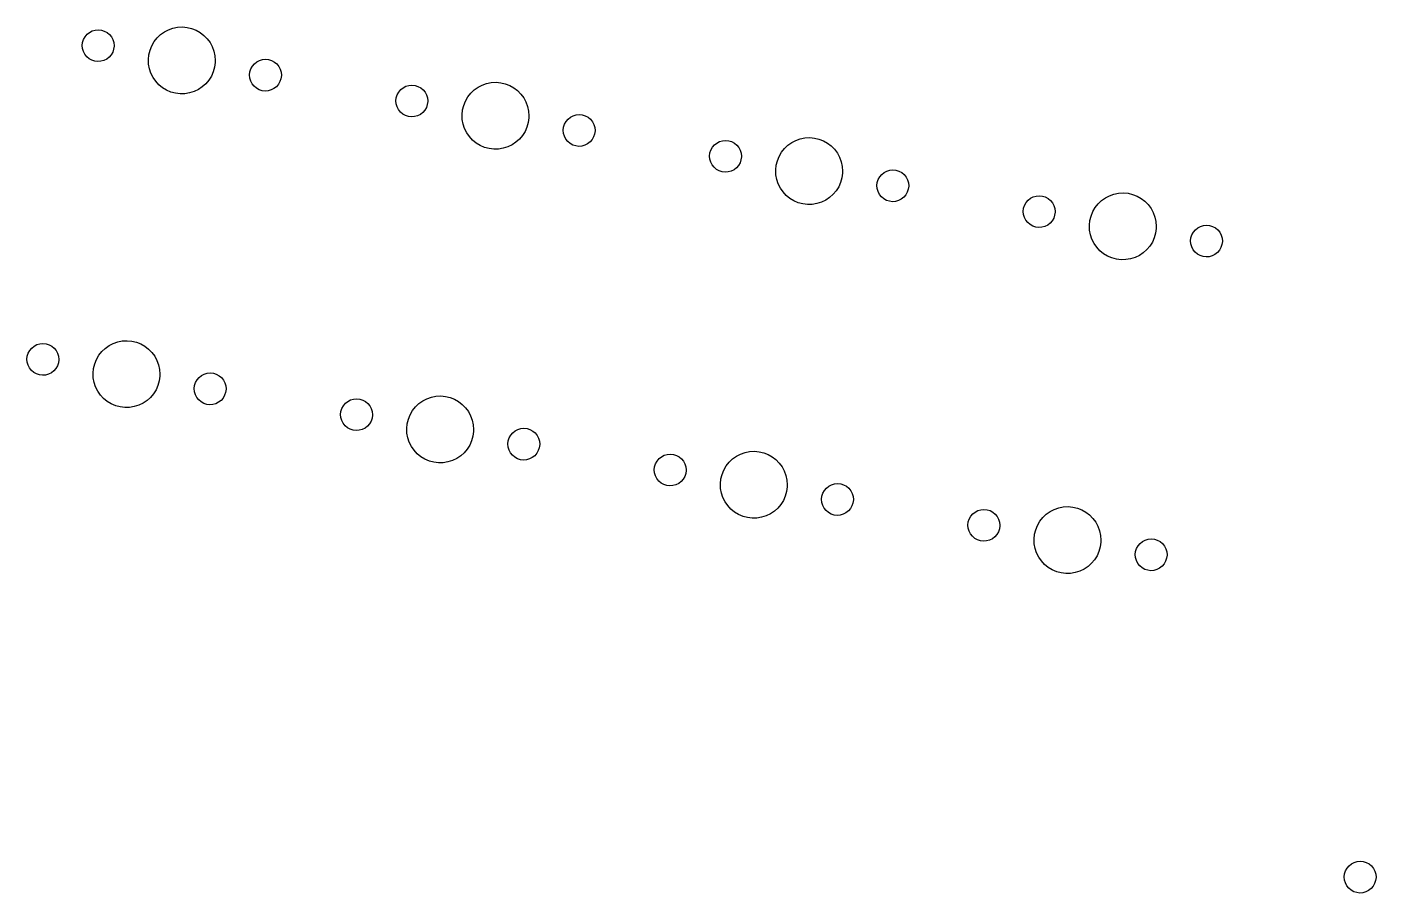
# Model space of a CAD drawing. Extents: x -68 to 324, y -171 to -29.
# Drawn here: x -68.4 to 12.3, y -137.2 to -85.4 of the extents above; entities that cross this region are included whole.
import ezdxf

# ---------------------------------------------------------------- set-up
doc = ezdxf.new("R2010")
doc.units = 0
doc.layers.add('BLACK', color=7, linetype='CONTINUOUS')

msp = doc.modelspace()

# ---------------------------------------------------------------- linework, layer by layer
at = {"layer": 'BLACK', "linetype": 'CONTINUOUS'}
for p, q in [((-60.1675, -85.6568), (-59.9168, -85.5266)), ((-59.9168, -85.5266), (-59.6503, -85.433)), ((-59.6503, -85.433), (-59.3732, -85.3779)), ((-59.3732, -85.3779), (-59.0911, -85.3623)), ((-59.0911, -85.3623), (-58.8097, -85.3867)), ((-58.8097, -85.3867), (-58.5344, -85.4505)), ((-58.5344, -85.4505), (-58.271, -85.5524)), ((-65.0753, -86.4667), (-65.0546, -86.2824)), ((-65.0546, -86.2824), (-64.9985, -86.1057)), ((-64.9985, -86.1057), (-64.9092, -85.9432)), ((-64.9092, -85.9432), (-64.79, -85.8012)), ((-64.79, -85.8012), (-64.6455, -85.685)), ((-64.6455, -85.685), (-64.4812, -85.5991)), ((-64.4812, -85.5991), (-64.3034, -85.5468)), ((-64.3034, -85.5468), (-64.1187, -85.53)), ((-64.1187, -85.53), (-63.9343, -85.5494)), ((-63.9343, -85.5494), (-63.7572, -85.6042)), ((-63.7572, -85.6042), (-63.5941, -85.6924)), ((-63.5941, -85.6924), (-63.4513, -85.8106)), ((-63.4513, -85.8106), (-63.3341, -85.9542)), ((-63.3341, -85.9542), (-63.247, -86.1179)), ((-63.247, -86.1179), (-63.1934, -86.2954)), ((-63.1934, -86.2954), (-63.1753, -86.48)), ((-60.9186, -86.4822), (-60.7767, -86.2379)), ((-60.7767, -86.2379), (-60.6018, -86.0161)), ((-60.6018, -86.0161), (-60.3974, -85.8211)), ((-60.3974, -85.8211), (-60.1675, -85.6568)), ((-58.271, -85.5524), (-58.0245, -85.6905)), ((-58.0245, -85.6905), (-57.7999, -85.8619)), ((-57.7999, -85.8619), (-57.6017, -86.0632)), ((-57.6017, -86.0632), (-57.4339, -86.2904)), ((-57.4339, -86.2904), (-57.2997, -86.5391)), ((-65.0597, -86.6514), (-65.0753, -86.4667)), ((-65.0086, -86.8297), (-65.0597, -86.6514)), ((-64.9239, -86.9946), (-65.0086, -86.8297)), ((-64.8087, -87.1399), (-64.9239, -86.9946)), ((-64.6675, -87.26), (-64.8087, -87.1399)), ((-63.3491, -87.0276), (-63.4702, -87.1679)), ((-63.2575, -86.8664), (-63.3491, -87.0276)), ((-63.199, -86.6904), (-63.2575, -86.8664)), ((-63.1757, -86.5065), (-63.199, -86.6904)), ((-63.1753, -86.48), (-63.1757, -86.5065)), ((-61.1215, -87.2993), (-61.0927, -87.0182)), ((-61.0927, -87.0182), (-61.0246, -86.7441)), ((-61.0246, -86.7441), (-60.9186, -86.4822)), ((-57.2997, -86.5391), (-57.2019, -86.8041)), ((-57.2019, -86.8041), (-57.1425, -87.0803)), ((-57.1425, -87.0803), (-57.1225, -87.3621)), ((-64.5057, -87.3505), (-64.6675, -87.26)), ((-64.3293, -87.4078), (-64.5057, -87.3505)), ((-64.1452, -87.4297), (-64.3293, -87.4078)), ((-63.9604, -87.4155), (-64.1452, -87.4297)), ((-63.7818, -87.3657), (-63.9604, -87.4155)), ((-63.6163, -87.2821), (-63.7818, -87.3657)), ((-63.4702, -87.1679), (-63.6163, -87.2821)), ((-61.1104, -87.5816), (-61.1215, -87.2993)), ((-61.0597, -87.8595), (-61.1104, -87.5816)), ((-60.9703, -88.1275), (-61.0597, -87.8595)), ((-57.1641, -87.7677), (-57.2408, -88.0396)), ((-57.1265, -87.4877), (-57.1641, -87.7677)), ((-57.1225, -87.3621), (-57.1265, -87.4877)), ((-55.0489, -88.0467), (-54.9929, -87.87)), ((-54.9929, -87.87), (-54.9036, -87.7075)), ((-54.9036, -87.7075), (-54.7844, -87.5655)), ((-54.7844, -87.5655), (-54.6399, -87.4493)), ((-54.6399, -87.4493), (-54.4756, -87.3634)), ((-54.4756, -87.3634), (-54.2977, -87.311)), ((-54.2977, -87.311), (-54.1131, -87.2942)), ((-54.1131, -87.2942), (-53.9287, -87.3136)), ((-53.9287, -87.3136), (-53.7516, -87.3685)), ((-53.7516, -87.3685), (-53.5885, -87.4566)), ((-53.5885, -87.4566), (-53.4456, -87.5748)), ((-53.4456, -87.5748), (-53.3284, -87.7185)), ((-53.3284, -87.7185), (-53.2414, -87.8822)), ((-53.2414, -87.8822), (-53.1878, -88.0597)), ((-60.844, -88.3802), (-60.9703, -88.1275)), ((-60.6834, -88.6126), (-60.844, -88.3802)), ((-60.4916, -88.82), (-60.6834, -88.6126)), ((-57.6863, -88.7539), (-57.8967, -88.9424)), ((-57.5045, -88.5377), (-57.6863, -88.7539)), ((-57.355, -88.298), (-57.5045, -88.5377)), ((-57.2408, -88.0396), (-57.355, -88.298)), ((-55.0696, -88.231), (-55.0489, -88.0467)), ((-55.0541, -88.4157), (-55.0696, -88.231)), ((-55.003, -88.5939), (-55.0541, -88.4157)), ((-54.9182, -88.7588), (-55.003, -88.5939)), ((-53.2518, -88.6306), (-53.3434, -88.7918)), ((-53.1933, -88.4547), (-53.2518, -88.6306)), ((-53.1701, -88.2707), (-53.1933, -88.4547)), ((-53.1878, -88.0597), (-53.1697, -88.2442)), ((-53.1697, -88.2442), (-53.1701, -88.2707)), ((-41.1562, -88.8346), (-40.8897, -88.741)), ((-40.8897, -88.741), (-40.6126, -88.6859)), ((-40.6126, -88.6859), (-40.3305, -88.6703)), ((-40.3305, -88.6703), (-40.0491, -88.6947)), ((-40.0491, -88.6947), (-39.7739, -88.7585)), ((-60.2725, -88.9984), (-60.4916, -88.82)), ((-60.0305, -89.1441), (-60.2725, -88.9984)), ((-59.7704, -89.2543), (-60.0305, -89.1441)), ((-59.4973, -89.3267), (-59.7704, -89.2543)), ((-59.2167, -89.3599), (-59.4973, -89.3267)), ((-58.9343, -89.3532), (-59.2167, -89.3599)), ((-58.6556, -89.3068), (-58.9343, -89.3532)), ((-58.3863, -89.2216), (-58.6556, -89.3068)), ((-58.1316, -89.0994), (-58.3863, -89.2216)), ((-57.8967, -88.9424), (-58.1316, -89.0994)), ((-54.8031, -88.9041), (-54.9182, -88.7588)), ((-54.6619, -89.0243), (-54.8031, -88.9041)), ((-54.5, -89.1148), (-54.6619, -89.0243)), ((-54.3237, -89.1721), (-54.5, -89.1148)), ((-54.1396, -89.194), (-54.3237, -89.1721)), ((-53.9547, -89.1798), (-54.1396, -89.194)), ((-53.7762, -89.1299), (-53.9547, -89.1798)), ((-53.6107, -89.0463), (-53.7762, -89.1299)), ((-53.4646, -88.9322), (-53.6107, -89.0463)), ((-53.3434, -88.7918), (-53.4646, -88.9322)), ((-46.294, -89.5904), (-46.2379, -89.4137)), ((-46.2379, -89.4137), (-46.1486, -89.2512)), ((-46.1486, -89.2512), (-46.0294, -89.1092)), ((-46.0294, -89.1092), (-45.8849, -88.993)), ((-45.8849, -88.993), (-45.7206, -88.9071)), ((-45.7206, -88.9071), (-45.5428, -88.8548)), ((-45.5428, -88.8548), (-45.3581, -88.838)), ((-45.3581, -88.838), (-45.1737, -88.8574)), ((-45.1737, -88.8574), (-44.9966, -88.9122)), ((-44.9966, -88.9122), (-44.8335, -89.0004)), ((-44.8335, -89.0004), (-44.6907, -89.1186)), ((-44.6907, -89.1186), (-44.5735, -89.2622)), ((-44.5735, -89.2622), (-44.4864, -89.4259)), ((-44.4864, -89.4259), (-44.4328, -89.6034)), ((-42.158, -89.7902), (-42.0161, -89.5459)), ((-42.0161, -89.5459), (-41.8412, -89.3241)), ((-41.8412, -89.3241), (-41.6368, -89.1291)), ((-41.6368, -89.1291), (-41.4069, -88.9648)), ((-41.4069, -88.9648), (-41.1562, -88.8346)), ((-39.7739, -88.7585), (-39.5104, -88.8604)), ((-39.5104, -88.8604), (-39.2639, -88.9985)), ((-39.2639, -88.9985), (-39.0393, -89.1699)), ((-39.0393, -89.1699), (-38.8411, -89.3712)), ((-38.8411, -89.3712), (-38.6733, -89.5984)), ((-46.3147, -89.7747), (-46.294, -89.5904)), ((-46.2991, -89.9594), (-46.3147, -89.7747)), ((-46.248, -90.1377), (-46.2991, -89.9594)), ((-46.1633, -90.3026), (-46.248, -90.1377)), ((-46.0481, -90.4479), (-46.1633, -90.3026)), ((-44.5885, -90.3356), (-44.7096, -90.4759)), ((-44.4969, -90.1744), (-44.5885, -90.3356)), ((-44.4384, -89.9984), (-44.4969, -90.1744)), ((-44.4151, -89.8145), (-44.4384, -89.9984)), ((-44.4328, -89.6034), (-44.4148, -89.788)), ((-44.4148, -89.788), (-44.4151, -89.8145)), ((-42.3609, -90.6073), (-42.3322, -90.3262)), ((-42.3322, -90.3262), (-42.264, -90.0521)), ((-42.264, -90.0521), (-42.158, -89.7902)), ((-38.6733, -89.5984), (-38.5391, -89.8471)), ((-38.5391, -89.8471), (-38.4413, -90.1121)), ((-38.4413, -90.1121), (-38.3819, -90.3883)), ((-45.9069, -90.568), (-46.0481, -90.4479)), ((-45.7451, -90.6585), (-45.9069, -90.568)), ((-45.5688, -90.7158), (-45.7451, -90.6585)), ((-45.3847, -90.7377), (-45.5688, -90.7158)), ((-45.1998, -90.7235), (-45.3847, -90.7377)), ((-45.0212, -90.6737), (-45.1998, -90.7235)), ((-44.8557, -90.5901), (-45.0212, -90.6737)), ((-44.7096, -90.4759), (-44.8557, -90.5901)), ((-42.3499, -90.8896), (-42.3609, -90.6073)), ((-42.2991, -91.1675), (-42.3499, -90.8896)), ((-42.2097, -91.4355), (-42.2991, -91.1675)), ((-38.4035, -91.0757), (-38.4802, -91.3476)), ((-38.3659, -90.7957), (-38.4035, -91.0757)), ((-38.3819, -90.3883), (-38.3619, -90.6701)), ((-38.3619, -90.6701), (-38.3659, -90.7957)), ((-36.2323, -91.178), (-36.143, -91.0155)), ((-36.143, -91.0155), (-36.0238, -90.8735)), ((-36.0238, -90.8735), (-35.8793, -90.7573)), ((-35.8793, -90.7573), (-35.715, -90.6714)), ((-35.715, -90.6714), (-35.5371, -90.619)), ((-35.5371, -90.619), (-35.3525, -90.6022)), ((-35.3525, -90.6022), (-35.1681, -90.6216)), ((-35.1681, -90.6216), (-34.991, -90.6765)), ((-34.991, -90.6765), (-34.8279, -90.7646)), ((-34.8279, -90.7646), (-34.685, -90.8828)), ((-34.685, -90.8828), (-34.5678, -91.0265)), ((-34.5678, -91.0265), (-34.4808, -91.1902)), ((-42.0834, -91.6882), (-42.2097, -91.4355)), ((-41.9228, -91.9206), (-42.0834, -91.6882)), ((-41.731, -92.128), (-41.9228, -91.9206)), ((-38.7439, -91.8457), (-38.9257, -92.0619)), ((-38.5944, -91.6059), (-38.7439, -91.8457)), ((-38.4802, -91.3476), (-38.5944, -91.6059)), ((-36.309, -91.539), (-36.2884, -91.3547)), ((-36.2935, -91.7237), (-36.309, -91.539)), ((-36.2424, -91.9019), (-36.2935, -91.7237)), ((-36.2884, -91.3547), (-36.2323, -91.178)), ((-36.1576, -92.0668), (-36.2424, -91.9019)), ((-34.4912, -91.9386), (-34.5828, -92.0998)), ((-34.4327, -91.7627), (-34.4912, -91.9386)), ((-34.4808, -91.1902), (-34.4272, -91.3677)), ((-34.4095, -91.5787), (-34.4327, -91.7627)), ((-34.4272, -91.3677), (-34.4091, -91.5522)), ((-34.4091, -91.5522), (-34.4095, -91.5787)), ((-21.852, -91.9939), (-21.5699, -91.9783)), ((-21.5699, -91.9783), (-21.2885, -92.0027)), ((-41.5119, -92.3064), (-41.731, -92.128)), ((-41.2699, -92.4521), (-41.5119, -92.3064)), ((-41.0098, -92.5623), (-41.2699, -92.4521)), ((-40.7367, -92.6347), (-41.0098, -92.5623)), ((-40.4561, -92.6679), (-40.7367, -92.6347)), ((-40.1737, -92.6612), (-40.4561, -92.6679)), ((-39.895, -92.6148), (-40.1737, -92.6612)), ((-39.6257, -92.5296), (-39.895, -92.6148)), ((-39.371, -92.4074), (-39.6257, -92.5296)), ((-39.1361, -92.2504), (-39.371, -92.4074)), ((-38.9257, -92.0619), (-39.1361, -92.2504)), ((-36.0425, -92.2121), (-36.1576, -92.0668)), ((-35.9013, -92.3323), (-36.0425, -92.2121)), ((-35.7394, -92.4228), (-35.9013, -92.3323)), ((-35.5631, -92.4801), (-35.7394, -92.4228)), ((-35.379, -92.502), (-35.5631, -92.4801)), ((-35.1941, -92.4878), (-35.379, -92.502)), ((-35.0156, -92.4379), (-35.1941, -92.4878)), ((-34.8501, -92.3543), (-35.0156, -92.4379)), ((-34.704, -92.2402), (-34.8501, -92.3543)), ((-34.5828, -92.0998), (-34.704, -92.2402)), ((-27.5334, -92.8984), (-27.4773, -92.7217)), ((-27.4773, -92.7217), (-27.388, -92.5592)), ((-27.388, -92.5592), (-27.2688, -92.4172)), ((-27.2688, -92.4172), (-27.1244, -92.301)), ((-27.1244, -92.301), (-26.96, -92.2151)), ((-26.96, -92.2151), (-26.7822, -92.1628)), ((-26.7822, -92.1628), (-26.5975, -92.146)), ((-26.5975, -92.146), (-26.4131, -92.1654)), ((-26.4131, -92.1654), (-26.236, -92.2202)), ((-26.236, -92.2202), (-26.0729, -92.3084)), ((-26.0729, -92.3084), (-25.9301, -92.4266)), ((-25.9301, -92.4266), (-25.8129, -92.5702)), ((-25.8129, -92.5702), (-25.7258, -92.7339)), ((-25.7258, -92.7339), (-25.6723, -92.9114)), ((-23.2555, -92.8539), (-23.0806, -92.6321)), ((-23.0806, -92.6321), (-22.8762, -92.4371)), ((-22.8762, -92.4371), (-22.6463, -92.2728)), ((-22.6463, -92.2728), (-22.3956, -92.1426)), ((-22.3956, -92.1426), (-22.1291, -92.049)), ((-22.1291, -92.049), (-21.852, -91.9939)), ((-21.2885, -92.0027), (-21.0133, -92.0665)), ((-21.0133, -92.0665), (-20.7498, -92.1684)), ((-20.7498, -92.1684), (-20.5033, -92.3065)), ((-20.5033, -92.3065), (-20.2787, -92.4779)), ((-20.2787, -92.4779), (-20.0805, -92.6792)), ((-20.0805, -92.6792), (-19.9127, -92.9064)), ((-27.5541, -93.0827), (-27.5334, -92.8984)), ((-27.5386, -93.2674), (-27.5541, -93.0827)), ((-27.4875, -93.4457), (-27.5386, -93.2674)), ((-27.4027, -93.6106), (-27.4875, -93.4457)), ((-25.7363, -93.4824), (-25.8279, -93.6436)), ((-25.6778, -93.3064), (-25.7363, -93.4824)), ((-25.6545, -93.1225), (-25.6778, -93.3064)), ((-25.6723, -92.9114), (-25.6542, -93.096)), ((-25.6542, -93.096), (-25.6545, -93.1225)), ((-23.5716, -93.6342), (-23.5035, -93.3601)), ((-23.5035, -93.3601), (-23.3974, -93.0982)), ((-23.3974, -93.0982), (-23.2555, -92.8539)), ((-19.9127, -92.9064), (-19.7785, -93.1551)), ((-19.7785, -93.1551), (-19.6808, -93.4201)), ((-19.6808, -93.4201), (-19.6213, -93.6963)), ((-27.2875, -93.7559), (-27.4027, -93.6106)), ((-27.1463, -93.876), (-27.2875, -93.7559)), ((-26.9845, -93.9665), (-27.1463, -93.876)), ((-26.8082, -94.0238), (-26.9845, -93.9665)), ((-26.6241, -94.0457), (-26.8082, -94.0238)), ((-26.4392, -94.0315), (-26.6241, -94.0457)), ((-26.2606, -93.9817), (-26.4392, -94.0315)), ((-26.0951, -93.8981), (-26.2606, -93.9817)), ((-25.949, -93.7839), (-26.0951, -93.8981)), ((-25.8279, -93.6436), (-25.949, -93.7839)), ((-23.6004, -93.9153), (-23.5716, -93.6342)), ((-23.5893, -94.1976), (-23.6004, -93.9153)), ((-23.5385, -94.4755), (-23.5893, -94.1976)), ((-19.6429, -94.3837), (-19.7196, -94.6556)), ((-19.6053, -94.1037), (-19.6429, -94.3837)), ((-19.6213, -93.6963), (-19.6013, -93.9781)), ((-19.6013, -93.9781), (-19.6053, -94.1037)), ((-17.4717, -94.486), (-17.3824, -94.3235)), ((-17.3824, -94.3235), (-17.2632, -94.1815)), ((-17.2632, -94.1815), (-17.1187, -94.0653)), ((-17.1187, -94.0653), (-16.9544, -93.9794)), ((-16.9544, -93.9794), (-16.7765, -93.927)), ((-16.7765, -93.927), (-16.5919, -93.9102)), ((-16.5919, -93.9102), (-16.4075, -93.9296)), ((-16.4075, -93.9296), (-16.2304, -93.9844)), ((-16.2304, -93.9844), (-16.0673, -94.0726)), ((-16.0673, -94.0726), (-15.9244, -94.1908)), ((-15.9244, -94.1908), (-15.8072, -94.3345)), ((-15.8072, -94.3345), (-15.7202, -94.4982)), ((-23.4491, -94.7435), (-23.5385, -94.4755)), ((-23.3228, -94.9962), (-23.4491, -94.7435)), ((-23.1622, -95.2286), (-23.3228, -94.9962)), ((-19.9833, -95.1537), (-20.1651, -95.3699)), ((-19.8338, -94.9139), (-19.9833, -95.1537)), ((-19.7196, -94.6556), (-19.8338, -94.9139)), ((-17.5484, -94.847), (-17.5278, -94.6627)), ((-17.5329, -95.0317), (-17.5484, -94.847)), ((-17.4818, -95.2099), (-17.5329, -95.0317)), ((-17.5278, -94.6627), (-17.4717, -94.486)), ((-17.3971, -95.3748), (-17.4818, -95.2099)), ((-15.6721, -95.0707), (-15.7307, -95.2466)), ((-15.7202, -94.4982), (-15.6666, -94.6757)), ((-15.6489, -94.8867), (-15.6721, -95.0707)), ((-15.6666, -94.6757), (-15.6485, -94.8602)), ((-15.6485, -94.8602), (-15.6489, -94.8867)), ((-22.9704, -95.436), (-23.1622, -95.2286)), ((-22.7514, -95.6144), (-22.9704, -95.436)), ((-22.5093, -95.7601), (-22.7514, -95.6144)), ((-22.2492, -95.8703), (-22.5093, -95.7601)), ((-21.9761, -95.9427), (-22.2492, -95.8703)), ((-21.6956, -95.9759), (-21.9761, -95.9427)), ((-21.4131, -95.9692), (-21.6956, -95.9759)), ((-21.1345, -95.9228), (-21.4131, -95.9692)), ((-20.8651, -95.8376), (-21.1345, -95.9228)), ((-20.6104, -95.7153), (-20.8651, -95.8376)), ((-20.3755, -95.5584), (-20.6104, -95.7153)), ((-20.1651, -95.3699), (-20.3755, -95.5584)), ((-17.2819, -95.5201), (-17.3971, -95.3748)), ((-17.1407, -95.6403), (-17.2819, -95.5201)), ((-16.9789, -95.7308), (-17.1407, -95.6403)), ((-16.8025, -95.7881), (-16.9789, -95.7308)), ((-16.6184, -95.81), (-16.8025, -95.7881)), ((-16.4336, -95.7958), (-16.6184, -95.81)), ((-16.255, -95.7459), (-16.4336, -95.7958)), ((-16.0895, -95.6623), (-16.255, -95.7459)), ((-15.9434, -95.5482), (-16.0895, -95.6623)), ((-15.8222, -95.4078), (-15.9434, -95.5482)), ((-15.7307, -95.2466), (-15.8222, -95.4078)), ((-8.7168, -96.0297), (-8.6274, -95.8672)), ((-8.6274, -95.8672), (-8.5083, -95.7252)), ((-8.5083, -95.7252), (-8.3638, -95.609)), ((-8.3638, -95.609), (-8.1995, -95.5231)), ((-8.1995, -95.5231), (-8.0216, -95.4708)), ((-8.0216, -95.4708), (-7.8369, -95.454)), ((-7.8369, -95.454), (-7.6526, -95.4734)), ((-7.6526, -95.4734), (-7.4754, -95.5282)), ((-7.4754, -95.5282), (-7.3124, -95.6164)), ((-7.3124, -95.6164), (-7.1695, -95.7345)), ((-7.1695, -95.7345), (-7.0523, -95.8782)), ((-7.0523, -95.8782), (-6.9653, -96.0419)), ((-4.4949, -96.1619), (-4.32, -95.9401)), ((-4.32, -95.9401), (-4.1156, -95.7451)), ((-4.1156, -95.7451), (-3.8857, -95.5808)), ((-3.8857, -95.5808), (-3.6351, -95.4506)), ((-3.6351, -95.4506), (-3.3685, -95.357)), ((-3.3685, -95.357), (-3.0914, -95.3019)), ((-3.0914, -95.3019), (-2.8093, -95.2863)), ((-2.8093, -95.2863), (-2.5279, -95.3107)), ((-2.5279, -95.3107), (-2.2527, -95.3745)), ((-2.2527, -95.3745), (-1.9892, -95.4764)), ((-1.9892, -95.4764), (-1.7427, -95.6145)), ((-1.7427, -95.6145), (-1.5181, -95.7859)), ((-1.5181, -95.7859), (-1.3199, -95.9872)), ((-1.3199, -95.9872), (-1.1521, -96.2144)), ((-8.7935, -96.3907), (-8.7728, -96.2064)), ((-8.778, -96.5754), (-8.7935, -96.3907)), ((-8.7269, -96.7537), (-8.778, -96.5754)), ((-8.7728, -96.2064), (-8.7168, -96.0297)), ((-8.6421, -96.9186), (-8.7269, -96.7537)), ((-6.9757, -96.7904), (-7.0673, -96.9516)), ((-6.9172, -96.6144), (-6.9757, -96.7904)), ((-6.9653, -96.0419), (-6.9117, -96.2194)), ((-6.894, -96.4305), (-6.9172, -96.6144)), ((-6.9117, -96.2194), (-6.8936, -96.404)), ((-6.8936, -96.404), (-6.894, -96.4305)), ((-4.811, -96.9422), (-4.7429, -96.668)), ((-4.7429, -96.668), (-4.6368, -96.4062)), ((-4.6368, -96.4062), (-4.4949, -96.1619)), ((-1.1521, -96.2144), (-1.0179, -96.4631)), ((-1.0179, -96.4631), (-0.9202, -96.7281)), ((-0.9202, -96.7281), (-0.8607, -97.0043)), ((-8.5269, -97.0639), (-8.6421, -96.9186)), ((-8.3858, -97.184), (-8.5269, -97.0639)), ((-8.2239, -97.2745), (-8.3858, -97.184)), ((-8.0476, -97.3318), (-8.2239, -97.2745)), ((-7.8635, -97.3537), (-8.0476, -97.3318)), ((-7.6786, -97.3395), (-7.8635, -97.3537)), ((-7.5, -97.2897), (-7.6786, -97.3395)), ((-7.3346, -97.2061), (-7.5, -97.2897)), ((-7.1884, -97.0919), (-7.3346, -97.2061)), ((-7.0673, -96.9516), (-7.1884, -97.0919)), ((-4.8398, -97.2233), (-4.811, -96.9422)), ((-4.8287, -97.5056), (-4.8398, -97.2233)), ((-4.7779, -97.7835), (-4.8287, -97.5056)), ((-0.8447, -97.4117), (-0.8823, -97.6917)), ((-0.8607, -97.0043), (-0.8408, -97.2861)), ((-0.8408, -97.2861), (-0.8447, -97.4117)), ((1.3782, -97.6315), (1.4974, -97.4895)), ((1.4974, -97.4895), (1.6419, -97.3733)), ((1.6419, -97.3733), (1.8062, -97.2874)), ((1.8062, -97.2874), (1.9841, -97.235)), ((1.9841, -97.235), (2.1687, -97.2182)), ((2.1687, -97.2182), (2.3531, -97.2376)), ((2.3531, -97.2376), (2.5302, -97.2924)), ((2.5302, -97.2924), (2.6933, -97.3806)), ((2.6933, -97.3806), (2.8362, -97.4988)), ((2.8362, -97.4988), (2.9533, -97.6425)), ((-4.6885, -98.0515), (-4.7779, -97.7835)), ((-4.5622, -98.3042), (-4.6885, -98.0515)), ((-4.4016, -98.5366), (-4.5622, -98.3042)), ((-1.0732, -98.2219), (-1.2227, -98.4617)), ((-0.959, -97.9636), (-1.0732, -98.2219)), ((-0.8823, -97.6917), (-0.959, -97.9636)), ((1.2122, -98.155), (1.2328, -97.9707)), ((1.2277, -98.3397), (1.2122, -98.155)), ((1.2788, -98.5179), (1.2277, -98.3397)), ((1.2328, -97.9707), (1.2889, -97.794)), ((1.2889, -97.794), (1.3782, -97.6315)), ((2.9533, -97.6425), (3.0404, -97.8062)), ((3.0885, -98.3787), (3.0299, -98.5546)), ((3.0404, -97.8062), (3.094, -97.9837)), ((3.1117, -98.1947), (3.0885, -98.3787)), ((3.094, -97.9837), (3.1121, -98.1682)), ((3.1121, -98.1682), (3.1117, -98.1947)), ((-4.2099, -98.744), (-4.4016, -98.5366)), ((-3.9908, -98.9224), (-4.2099, -98.744)), ((-3.7487, -99.0681), (-3.9908, -98.9224)), ((-3.4886, -99.1783), (-3.7487, -99.0681)), ((-3.2155, -99.2507), (-3.4886, -99.1783)), ((-2.3739, -99.2308), (-2.6525, -99.2772)), ((-2.1045, -99.1456), (-2.3739, -99.2308)), ((-1.8498, -99.0233), (-2.1045, -99.1456)), ((-1.6149, -98.8664), (-1.8498, -99.0233)), ((-1.4045, -98.6779), (-1.6149, -98.8664)), ((-1.2227, -98.4617), (-1.4045, -98.6779)), ((1.3635, -98.6828), (1.2788, -98.5179)), ((1.4787, -98.8281), (1.3635, -98.6828)), ((1.6199, -98.9483), (1.4787, -98.8281)), ((1.7817, -99.0388), (1.6199, -98.9483)), ((1.9581, -99.0961), (1.7817, -99.0388)), ((2.1422, -99.118), (1.9581, -99.0961)), ((2.327, -99.1038), (2.1422, -99.118)), ((2.5056, -99.0539), (2.327, -99.1038)), ((2.6711, -98.9703), (2.5056, -99.0539)), ((2.8172, -98.8562), (2.6711, -98.9703)), ((2.9383, -98.7158), (2.8172, -98.8562)), ((3.0299, -98.5546), (2.9383, -98.7158)), ((-2.935, -99.2839), (-3.2155, -99.2507)), ((-2.6525, -99.2772), (-2.935, -99.2839)), ((-68.3626, -105.043), (-68.3065, -104.866)), ((-68.3065, -104.866), (-68.2172, -104.704)), ((-68.2172, -104.704), (-68.098, -104.562)), ((-68.098, -104.562), (-67.9535, -104.446)), ((-67.9535, -104.446), (-67.7892, -104.36)), ((-67.7892, -104.36), (-67.6114, -104.307)), ((-67.6114, -104.307), (-67.4267, -104.291)), ((-67.4267, -104.291), (-67.2423, -104.31)), ((-67.2423, -104.31), (-67.0652, -104.365)), ((-67.0652, -104.365), (-66.9021, -104.453)), ((-66.9021, -104.453), (-66.7592, -104.571)), ((-66.7592, -104.571), (-66.6421, -104.715)), ((-66.6421, -104.715), (-66.555, -104.879)), ((-66.555, -104.879), (-66.5014, -105.056)), ((-64.0847, -104.999), (-63.9098, -104.777)), ((-63.9098, -104.777), (-63.7054, -104.582)), ((-63.7054, -104.582), (-63.4755, -104.417)), ((-63.4755, -104.417), (-63.2248, -104.287)), ((-63.2248, -104.287), (-62.9583, -104.194)), ((-62.9583, -104.194), (-62.6812, -104.138)), ((-62.6812, -104.138), (-62.3991, -104.123)), ((-62.3991, -104.123), (-62.1176, -104.147)), ((-62.1176, -104.147), (-61.8424, -104.211)), ((-61.8424, -104.211), (-61.579, -104.313)), ((-61.579, -104.313), (-61.3325, -104.451)), ((-61.3325, -104.451), (-61.1079, -104.622)), ((-61.1079, -104.622), (-60.9097, -104.824)), ((-60.9097, -104.824), (-60.7419, -105.051)), ((-68.3832, -105.227), (-68.3626, -105.043)), ((-68.3677, -105.412), (-68.3832, -105.227)), ((-68.3166, -105.59), (-68.3677, -105.412)), ((-68.2319, -105.755), (-68.3166, -105.59)), ((-66.5655, -105.627), (-66.6571, -105.788)), ((-66.507, -105.451), (-66.5655, -105.627)), ((-66.4837, -105.267), (-66.507, -105.451)), ((-66.5014, -105.056), (-66.4833, -105.241)), ((-66.4833, -105.241), (-66.4837, -105.267)), ((-64.4007, -105.779), (-64.3326, -105.505)), ((-64.3326, -105.505), (-64.2266, -105.243)), ((-64.2266, -105.243), (-64.0847, -104.999)), ((-60.7419, -105.051), (-60.6077, -105.3)), ((-60.6077, -105.3), (-60.5099, -105.565)), ((-60.5099, -105.565), (-60.4505, -105.841)), ((-68.1167, -105.9), (-68.2319, -105.755)), ((-67.9755, -106.021), (-68.1167, -105.9)), ((-67.8137, -106.111), (-67.9755, -106.021)), ((-67.6373, -106.168), (-67.8137, -106.111)), ((-67.4532, -106.19), (-67.6373, -106.168)), ((-67.2684, -106.176), (-67.4532, -106.19)), ((-67.0898, -106.126), (-67.2684, -106.176)), ((-66.9243, -106.043), (-67.0898, -106.126)), ((-66.7782, -105.929), (-66.9243, -106.043)), ((-66.6571, -105.788), (-66.7782, -105.929)), ((-64.4295, -106.06), (-64.4007, -105.779)), ((-64.4184, -106.342), (-64.4295, -106.06)), ((-64.3677, -106.62), (-64.4184, -106.342)), ((-60.4345, -106.248), (-60.4721, -106.528)), ((-60.4505, -105.841), (-60.4305, -106.123)), ((-60.4305, -106.123), (-60.4345, -106.248)), ((-58.3009, -106.631), (-58.2116, -106.468)), ((-58.2116, -106.468), (-58.0924, -106.326)), ((-58.0924, -106.326), (-57.9479, -106.21)), ((-57.9479, -106.21), (-57.7836, -106.124)), ((-57.7836, -106.124), (-57.6057, -106.072)), ((-57.6057, -106.072), (-57.4211, -106.055)), ((-57.4211, -106.055), (-57.2367, -106.074)), ((-57.2367, -106.074), (-57.0596, -106.129)), ((-57.0596, -106.129), (-56.8965, -106.217)), ((-56.8965, -106.217), (-56.7536, -106.335)), ((-56.7536, -106.335), (-56.6364, -106.479)), ((-56.6364, -106.479), (-56.5494, -106.643)), ((-64.2783, -106.888), (-64.3677, -106.62)), ((-64.152, -107.141), (-64.2783, -106.888)), ((-63.9914, -107.373), (-64.152, -107.141)), ((-60.8125, -107.298), (-60.9943, -107.515)), ((-60.663, -107.059), (-60.8125, -107.298)), ((-60.5488, -106.8), (-60.663, -107.059)), ((-60.4721, -106.528), (-60.5488, -106.8)), ((-58.3776, -106.992), (-58.3569, -106.807)), ((-58.3621, -107.176), (-58.3776, -106.992)), ((-58.311, -107.355), (-58.3621, -107.176)), ((-58.3569, -106.807), (-58.3009, -106.631)), ((-56.5013, -107.215), (-56.5598, -107.391)), ((-56.5494, -106.643), (-56.4958, -106.82)), ((-56.4781, -107.031), (-56.5013, -107.215)), ((-56.4958, -106.82), (-56.4777, -107.005)), ((-56.4777, -107.005), (-56.4781, -107.031)), ((-63.7996, -107.581), (-63.9914, -107.373)), ((-63.5805, -107.759), (-63.7996, -107.581)), ((-63.3385, -107.905), (-63.5805, -107.759)), ((-63.0784, -108.015), (-63.3385, -107.905)), ((-62.8053, -108.087), (-63.0784, -108.015)), ((-62.5247, -108.12), (-62.8053, -108.087)), ((-62.2423, -108.114), (-62.5247, -108.12)), ((-61.9636, -108.067), (-62.2423, -108.114)), ((-61.6943, -107.982), (-61.9636, -108.067)), ((-61.4396, -107.86), (-61.6943, -107.982)), ((-61.2047, -107.703), (-61.4396, -107.86)), ((-60.9943, -107.515), (-61.2047, -107.703)), ((-58.2262, -107.519), (-58.311, -107.355)), ((-58.1111, -107.665), (-58.2262, -107.519)), ((-57.9699, -107.785), (-58.1111, -107.665)), ((-57.808, -107.875), (-57.9699, -107.785)), ((-57.6317, -107.933), (-57.808, -107.875)), ((-57.4476, -107.955), (-57.6317, -107.933)), ((-57.2627, -107.94), (-57.4476, -107.955)), ((-57.0842, -107.891), (-57.2627, -107.94)), ((-56.9187, -107.807), (-57.0842, -107.891)), ((-56.7726, -107.693), (-56.9187, -107.807)), ((-56.6514, -107.552), (-56.7726, -107.693)), ((-56.5598, -107.391), (-56.6514, -107.552)), ((-49.5459, -108.174), (-49.4566, -108.012)), ((-49.4566, -108.012), (-49.3374, -107.87)), ((-49.3374, -107.87), (-49.1929, -107.754)), ((-49.1929, -107.754), (-49.0286, -107.668)), ((-49.0286, -107.668), (-48.8508, -107.615)), ((-48.8508, -107.615), (-48.6661, -107.599)), ((-48.6661, -107.599), (-48.4817, -107.618)), ((-48.4817, -107.618), (-48.3046, -107.673)), ((-48.3046, -107.673), (-48.1415, -107.761)), ((-48.1415, -107.761), (-47.9987, -107.879)), ((-47.9987, -107.879), (-47.8815, -108.023)), ((-47.8815, -108.023), (-47.7944, -108.187)), ((-45.3241, -108.307), (-45.1492, -108.085)), ((-45.1492, -108.085), (-44.9448, -107.89)), ((-44.9448, -107.89), (-44.7149, -107.725)), ((-44.7149, -107.725), (-44.4642, -107.595)), ((-44.4642, -107.595), (-44.1977, -107.502)), ((-44.1977, -107.502), (-43.9206, -107.446)), ((-43.9206, -107.446), (-43.6385, -107.431)), ((-43.6385, -107.431), (-43.3571, -107.455)), ((-43.3571, -107.455), (-43.0818, -107.519)), ((-43.0818, -107.519), (-42.8184, -107.621)), ((-42.8184, -107.621), (-42.5719, -107.759)), ((-42.5719, -107.759), (-42.3473, -107.93)), ((-42.3473, -107.93), (-42.1491, -108.132)), ((-49.6227, -108.535), (-49.602, -108.351)), ((-49.6071, -108.72), (-49.6227, -108.535)), ((-49.556, -108.898), (-49.6071, -108.72)), ((-49.602, -108.351), (-49.5459, -108.174)), ((-49.4713, -109.063), (-49.556, -108.898)), ((-47.7464, -108.759), (-47.8049, -108.935)), ((-47.7944, -108.187), (-47.7408, -108.364)), ((-47.7231, -108.575), (-47.7464, -108.759)), ((-47.7408, -108.364), (-47.7228, -108.549)), ((-47.7228, -108.549), (-47.7231, -108.575)), ((-45.6401, -109.087), (-45.572, -108.813)), ((-45.572, -108.813), (-45.466, -108.551)), ((-45.466, -108.551), (-45.3241, -108.307)), ((-42.1491, -108.132), (-41.9813, -108.359)), ((-41.9813, -108.359), (-41.8471, -108.608)), ((-41.8471, -108.608), (-41.7493, -108.873)), ((-41.7493, -108.873), (-41.6899, -109.149)), ((-49.3561, -109.208), (-49.4713, -109.063)), ((-49.2149, -109.329), (-49.3561, -109.208)), ((-49.0531, -109.419), (-49.2149, -109.329)), ((-48.8768, -109.476), (-49.0531, -109.419)), ((-48.6926, -109.498), (-48.8768, -109.476)), ((-48.5078, -109.484), (-48.6926, -109.498)), ((-48.3292, -109.434), (-48.5078, -109.484)), ((-48.1637, -109.351), (-48.3292, -109.434)), ((-48.0176, -109.237), (-48.1637, -109.351)), ((-47.8965, -109.096), (-48.0176, -109.237)), ((-47.8049, -108.935), (-47.8965, -109.096)), ((-45.6689, -109.368), (-45.6401, -109.087)), ((-45.6579, -109.65), (-45.6689, -109.368)), ((-45.6071, -109.928), (-45.6579, -109.65)), ((-41.6739, -109.556), (-41.7115, -109.836)), ((-41.6899, -109.149), (-41.6699, -109.431)), ((-41.6699, -109.431), (-41.6739, -109.556)), ((-39.451, -109.776), (-39.3318, -109.634)), ((-39.3318, -109.634), (-39.1873, -109.518)), ((-39.1873, -109.518), (-39.023, -109.432)), ((-39.023, -109.432), (-38.8451, -109.38)), ((-38.8451, -109.38), (-38.6605, -109.363)), ((-38.6605, -109.363), (-38.4761, -109.382)), ((-38.4761, -109.382), (-38.299, -109.437)), ((-38.299, -109.437), (-38.1359, -109.525)), ((-38.1359, -109.525), (-37.993, -109.643)), ((-37.993, -109.643), (-37.8758, -109.787)), ((-45.5177, -110.196), (-45.6071, -109.928)), ((-45.3914, -110.449), (-45.5177, -110.196)), ((-45.2308, -110.681), (-45.3914, -110.449)), ((-41.9024, -110.367), (-42.0519, -110.606)), ((-41.7882, -110.108), (-41.9024, -110.367)), ((-41.7115, -109.836), (-41.7882, -110.108)), ((-39.617, -110.3), (-39.5963, -110.115)), ((-39.6015, -110.484), (-39.617, -110.3)), ((-39.5504, -110.663), (-39.6015, -110.484)), ((-39.5963, -110.115), (-39.5403, -109.939)), ((-39.5403, -109.939), (-39.451, -109.776)), ((-37.8758, -109.787), (-37.7888, -109.951)), ((-37.7407, -110.523), (-37.7992, -110.699)), ((-37.7888, -109.951), (-37.7352, -110.128)), ((-37.7175, -110.339), (-37.7407, -110.523)), ((-37.7352, -110.128), (-37.7171, -110.313)), ((-37.7171, -110.313), (-37.7175, -110.339)), ((-45.039, -110.889), (-45.2308, -110.681)), ((-44.8199, -111.067), (-45.039, -110.889)), ((-44.5779, -111.213), (-44.8199, -111.067)), ((-44.3178, -111.323), (-44.5779, -111.213)), ((-44.0447, -111.395), (-44.3178, -111.323)), ((-42.9337, -111.29), (-43.203, -111.375)), ((-42.679, -111.168), (-42.9337, -111.29)), ((-42.4441, -111.011), (-42.679, -111.168)), ((-42.2337, -110.823), (-42.4441, -111.011)), ((-42.0519, -110.606), (-42.2337, -110.823)), ((-39.4656, -110.827), (-39.5504, -110.663)), ((-39.3505, -110.973), (-39.4656, -110.827)), ((-39.2093, -111.093), (-39.3505, -110.973)), ((-39.0474, -111.183), (-39.2093, -111.093)), ((-38.8711, -111.241), (-39.0474, -111.183)), ((-38.687, -111.263), (-38.8711, -111.241)), ((-38.5021, -111.248), (-38.687, -111.263)), ((-38.3236, -111.199), (-38.5021, -111.248)), ((-38.1581, -111.115), (-38.3236, -111.199)), ((-38.012, -111.001), (-38.1581, -111.115)), ((-37.8908, -110.86), (-38.012, -111.001)), ((-37.7992, -110.699), (-37.8908, -110.86)), ((-30.7853, -111.482), (-30.696, -111.32)), ((-30.696, -111.32), (-30.5768, -111.178)), ((-30.5768, -111.178), (-30.4324, -111.062)), ((-30.4324, -111.062), (-30.268, -110.976)), ((-30.268, -110.976), (-30.0902, -110.923)), ((-30.0902, -110.923), (-29.9055, -110.907)), ((-29.9055, -110.907), (-29.7211, -110.926)), ((-29.7211, -110.926), (-29.544, -110.981)), ((-29.544, -110.981), (-29.3809, -111.069)), ((-29.3809, -111.069), (-29.2381, -111.187)), ((-29.2381, -111.187), (-29.1209, -111.331)), ((-29.1209, -111.331), (-29.0338, -111.495)), ((-26.3886, -111.393), (-26.1842, -111.198)), ((-26.1842, -111.198), (-25.9543, -111.033)), ((-25.9543, -111.033), (-25.7036, -110.903)), ((-25.7036, -110.903), (-25.4371, -110.81)), ((-25.4371, -110.81), (-25.16, -110.754)), ((-25.16, -110.754), (-24.8779, -110.739)), ((-24.8779, -110.739), (-24.5965, -110.763)), ((-24.5965, -110.763), (-24.3213, -110.827)), ((-24.3213, -110.827), (-24.0578, -110.929)), ((-24.0578, -110.929), (-23.8113, -111.067)), ((-23.8113, -111.067), (-23.5867, -111.238)), ((-23.5867, -111.238), (-23.3885, -111.44)), ((-43.7641, -111.428), (-44.0447, -111.395)), ((-43.4817, -111.422), (-43.7641, -111.428)), ((-43.203, -111.375), (-43.4817, -111.422)), ((-30.8621, -111.843), (-30.8414, -111.659)), ((-30.8466, -112.028), (-30.8621, -111.843)), ((-30.7955, -112.206), (-30.8466, -112.028)), ((-30.8414, -111.659), (-30.7853, -111.482)), ((-28.9858, -112.067), (-29.0443, -112.243)), ((-29.0338, -111.495), (-28.9803, -111.672)), ((-28.9625, -111.883), (-28.9858, -112.067)), ((-28.9803, -111.672), (-28.9622, -111.857)), ((-28.9622, -111.857), (-28.9625, -111.883)), ((-26.8796, -112.395), (-26.8115, -112.121)), ((-26.8115, -112.121), (-26.7054, -111.859)), ((-26.7054, -111.859), (-26.5635, -111.615)), ((-26.5635, -111.615), (-26.3886, -111.393)), ((-23.3885, -111.44), (-23.2207, -111.667)), ((-23.2207, -111.667), (-23.0865, -111.916)), ((-23.0865, -111.916), (-22.9888, -112.181)), ((-30.7107, -112.371), (-30.7955, -112.206)), ((-30.5955, -112.516), (-30.7107, -112.371)), ((-30.4543, -112.637), (-30.5955, -112.516)), ((-30.2925, -112.727), (-30.4543, -112.637)), ((-30.1162, -112.784), (-30.2925, -112.727)), ((-29.9321, -112.806), (-30.1162, -112.784)), ((-29.7472, -112.792), (-29.9321, -112.806)), ((-29.5686, -112.742), (-29.7472, -112.792)), ((-29.4031, -112.659), (-29.5686, -112.742)), ((-29.257, -112.545), (-29.4031, -112.659)), ((-29.1359, -112.404), (-29.257, -112.545)), ((-29.0443, -112.243), (-29.1359, -112.404)), ((-26.9084, -112.676), (-26.8796, -112.395)), ((-26.8973, -112.958), (-26.9084, -112.676)), ((-26.8465, -113.236), (-26.8973, -112.958)), ((-22.9888, -112.181), (-22.9293, -112.457)), ((-22.9133, -112.864), (-22.9509, -113.144)), ((-22.9293, -112.457), (-22.9093, -112.739)), ((-22.9093, -112.739), (-22.9133, -112.864)), ((-20.6904, -113.084), (-20.5712, -112.942)), ((-20.5712, -112.942), (-20.4267, -112.826)), ((-20.4267, -112.826), (-20.2624, -112.74)), ((-20.2624, -112.74), (-20.0845, -112.688)), ((-20.0845, -112.688), (-19.8999, -112.671)), ((-19.8999, -112.671), (-19.7155, -112.69)), ((-19.7155, -112.69), (-19.5384, -112.745)), ((-19.5384, -112.745), (-19.3753, -112.833)), ((-19.3753, -112.833), (-19.2324, -112.951)), ((-19.2324, -112.951), (-19.1152, -113.095)), ((-26.7571, -113.504), (-26.8465, -113.236)), ((-26.6308, -113.757), (-26.7571, -113.504)), ((-26.4702, -113.989), (-26.6308, -113.757)), ((-23.1418, -113.675), (-23.2913, -113.914)), ((-23.0276, -113.416), (-23.1418, -113.675)), ((-22.9509, -113.144), (-23.0276, -113.416)), ((-20.8564, -113.608), (-20.8358, -113.423)), ((-20.8409, -113.792), (-20.8564, -113.608)), ((-20.8358, -113.423), (-20.7797, -113.247)), ((-20.7797, -113.247), (-20.6904, -113.084)), ((-19.1152, -113.095), (-19.0282, -113.259)), ((-19.0282, -113.259), (-18.9746, -113.436)), ((-18.9569, -113.647), (-18.9801, -113.831)), ((-18.9746, -113.436), (-18.9565, -113.621)), ((-18.9565, -113.621), (-18.9569, -113.647)), ((-26.2784, -114.197), (-26.4702, -113.989)), ((-26.0594, -114.375), (-26.2784, -114.197)), ((-25.8173, -114.521), (-26.0594, -114.375)), ((-25.5572, -114.631), (-25.8173, -114.521)), ((-23.9184, -114.476), (-24.1731, -114.598)), ((-23.6835, -114.319), (-23.9184, -114.476)), ((-23.4731, -114.13), (-23.6835, -114.319)), ((-23.2913, -113.914), (-23.4731, -114.13)), ((-20.7898, -113.971), (-20.8409, -113.792)), ((-20.7051, -114.135), (-20.7898, -113.971)), ((-20.5899, -114.281), (-20.7051, -114.135)), ((-20.4487, -114.401), (-20.5899, -114.281)), ((-20.2869, -114.491), (-20.4487, -114.401)), ((-20.1105, -114.549), (-20.2869, -114.491)), ((-19.9264, -114.571), (-20.1105, -114.549)), ((-19.7416, -114.556), (-19.9264, -114.571)), ((-19.563, -114.507), (-19.7416, -114.556)), ((-19.3975, -114.423), (-19.563, -114.507)), ((-19.2514, -114.309), (-19.3975, -114.423)), ((-19.1302, -114.168), (-19.2514, -114.309)), ((-19.0387, -114.007), (-19.1302, -114.168)), ((-18.9801, -113.831), (-19.0387, -114.007)), ((-11.9354, -114.628), (-11.8163, -114.486)), ((-11.8163, -114.486), (-11.6718, -114.37)), ((-11.6718, -114.37), (-11.5075, -114.284)), ((-11.5075, -114.284), (-11.3296, -114.231)), ((-11.3296, -114.231), (-11.1449, -114.215)), ((-11.1449, -114.215), (-10.9606, -114.234)), ((-10.9606, -114.234), (-10.7834, -114.289)), ((-10.7834, -114.289), (-10.6203, -114.377)), ((-10.6203, -114.377), (-10.4775, -114.495)), ((-10.4775, -114.495), (-10.3603, -114.639)), ((-7.628, -114.701), (-7.4236, -114.506)), ((-7.4236, -114.506), (-7.1937, -114.341)), ((-7.1937, -114.341), (-6.9431, -114.211)), ((-6.9431, -114.211), (-6.6765, -114.118)), ((-6.6765, -114.118), (-6.3994, -114.062)), ((-6.3994, -114.062), (-6.1173, -114.047)), ((-6.1173, -114.047), (-5.8359, -114.071)), ((-5.8359, -114.071), (-5.5607, -114.135)), ((-5.5607, -114.135), (-5.2972, -114.237)), ((-5.2972, -114.237), (-5.0507, -114.375)), ((-5.0507, -114.375), (-4.8261, -114.546)), ((-4.8261, -114.546), (-4.6279, -114.748)), ((-25.2841, -114.703), (-25.5572, -114.631)), ((-25.0036, -114.736), (-25.2841, -114.703)), ((-24.7211, -114.73), (-25.0036, -114.736)), ((-24.4425, -114.683), (-24.7211, -114.73)), ((-24.1731, -114.598), (-24.4425, -114.683)), ((-12.1015, -115.151), (-12.0808, -114.967)), ((-12.086, -115.336), (-12.1015, -115.151)), ((-12.0349, -115.514), (-12.086, -115.336)), ((-12.0808, -114.967), (-12.0248, -114.79)), ((-12.0248, -114.79), (-11.9354, -114.628)), ((-10.3603, -114.639), (-10.2733, -114.803)), ((-10.2252, -115.375), (-10.2837, -115.551)), ((-10.2733, -114.803), (-10.2197, -114.98)), ((-10.2019, -115.191), (-10.2252, -115.375)), ((-10.2197, -114.98), (-10.2016, -115.165)), ((-10.2016, -115.165), (-10.2019, -115.191)), ((-8.0509, -115.429), (-7.9448, -115.167)), ((-7.9448, -115.167), (-7.8029, -114.923)), ((-7.8029, -114.923), (-7.628, -114.701)), ((-4.6279, -114.748), (-4.4601, -114.975)), ((-4.4601, -114.975), (-4.3259, -115.224)), ((-4.3259, -115.224), (-4.2282, -115.489)), ((-11.9501, -115.679), (-12.0349, -115.514)), ((-11.835, -115.824), (-11.9501, -115.679)), ((-11.6938, -115.945), (-11.835, -115.824)), ((-11.5319, -116.035), (-11.6938, -115.945)), ((-11.3556, -116.092), (-11.5319, -116.035)), ((-11.1715, -116.114), (-11.3556, -116.092)), ((-10.9866, -116.1), (-11.1715, -116.114)), ((-10.808, -116.05), (-10.9866, -116.1)), ((-10.6425, -115.967), (-10.808, -116.05)), ((-10.4964, -115.853), (-10.6425, -115.967)), ((-10.3753, -115.712), (-10.4964, -115.853)), ((-10.2837, -115.551), (-10.3753, -115.712)), ((-8.1478, -115.984), (-8.119, -115.703)), ((-8.1367, -116.266), (-8.1478, -115.984)), ((-8.119, -115.703), (-8.0509, -115.429)), ((-4.2282, -115.489), (-4.1687, -115.765)), ((-4.1527, -116.172), (-4.1903, -116.452)), ((-4.1687, -115.765), (-4.1488, -116.047)), ((-4.1488, -116.047), (-4.1527, -116.172)), ((-1.8106, -116.25), (-1.6661, -116.134)), ((-1.6661, -116.134), (-1.5018, -116.048)), ((-1.5018, -116.048), (-1.3239, -115.996)), ((-1.3239, -115.996), (-1.1393, -115.979)), ((-1.1393, -115.979), (-0.9549, -115.998)), ((-0.9549, -115.998), (-0.7778, -116.053)), ((-0.7778, -116.053), (-0.6147, -116.141)), ((-0.6147, -116.141), (-0.4718, -116.259)), ((-8.0859, -116.544), (-8.1367, -116.266)), ((-7.9965, -116.812), (-8.0859, -116.544)), ((-7.8702, -117.065), (-7.9965, -116.812)), ((-4.3812, -116.983), (-4.5307, -117.222)), ((-4.267, -116.724), (-4.3812, -116.983)), ((-4.1903, -116.452), (-4.267, -116.724)), ((-2.0958, -116.916), (-2.0752, -116.731)), ((-2.0803, -117.1), (-2.0958, -116.916)), ((-2.0752, -116.731), (-2.0191, -116.555)), ((-2.0191, -116.555), (-1.9298, -116.392)), ((-1.9298, -116.392), (-1.8106, -116.25)), ((-0.4718, -116.259), (-0.3547, -116.403)), ((-0.3547, -116.403), (-0.2676, -116.567)), ((-0.2676, -116.567), (-0.214, -116.744)), ((-0.1963, -116.955), (-0.2195, -117.139)), ((-0.214, -116.744), (-0.1959, -116.929)), ((-0.1959, -116.929), (-0.1963, -116.955)), ((-7.7096, -117.297), (-7.8702, -117.065)), ((-7.5179, -117.505), (-7.7096, -117.297)), ((-7.2988, -117.683), (-7.5179, -117.505)), ((-7.0567, -117.829), (-7.2988, -117.683)), ((-5.1578, -117.784), (-5.4125, -117.906)), ((-4.9229, -117.627), (-5.1578, -117.784)), ((-4.7125, -117.438), (-4.9229, -117.627)), ((-4.5307, -117.222), (-4.7125, -117.438)), ((-2.0292, -117.279), (-2.0803, -117.1)), ((-1.9445, -117.443), (-2.0292, -117.279)), ((-1.8293, -117.589), (-1.9445, -117.443)), ((-1.6881, -117.709), (-1.8293, -117.589)), ((-1.5263, -117.799), (-1.6881, -117.709)), ((-1.3499, -117.857), (-1.5263, -117.799)), ((-0.6369, -117.731), (-0.8024, -117.815)), ((-0.4908, -117.617), (-0.6369, -117.731)), ((-0.3696, -117.476), (-0.4908, -117.617)), ((-0.2781, -117.315), (-0.3696, -117.476)), ((-0.2195, -117.139), (-0.2781, -117.315)), ((-6.7966, -117.939), (-7.0567, -117.829)), ((-6.5235, -118.011), (-6.7966, -117.939)), ((-6.243, -118.044), (-6.5235, -118.011)), ((-5.9605, -118.038), (-6.243, -118.044)), ((-5.6819, -117.991), (-5.9605, -118.038)), ((-5.4125, -117.906), (-5.6819, -117.991)), ((-1.1658, -117.879), (-1.3499, -117.857)), ((-0.981, -117.864), (-1.1658, -117.879)), ((-0.8024, -117.815), (-0.981, -117.864)), ((10.5696, -135.67), (10.6888, -135.528)), ((10.6888, -135.528), (10.8333, -135.412)), ((10.8333, -135.412), (10.9976, -135.326)), ((10.9976, -135.326), (11.1754, -135.273)), ((11.1754, -135.273), (11.3601, -135.257)), ((11.3601, -135.257), (11.5445, -135.276)), ((11.5445, -135.276), (11.7216, -135.331)), ((11.7216, -135.331), (11.8847, -135.419)), ((11.8847, -135.419), (12.0275, -135.537)), ((12.0275, -135.537), (12.1447, -135.681)), ((10.4035, -136.193), (10.4242, -136.009)), ((10.4191, -136.378), (10.4035, -136.193)), ((10.4242, -136.009), (10.4803, -135.832)), ((10.4803, -135.832), (10.5696, -135.67)), ((12.1447, -135.681), (12.2318, -135.845)), ((12.2318, -135.845), (12.2854, -136.022)), ((12.3031, -136.233), (12.2798, -136.417)), ((12.2854, -136.022), (12.3034, -136.207)), ((12.3034, -136.207), (12.3031, -136.233)), ((10.4702, -136.556), (10.4191, -136.378)), ((10.5549, -136.721), (10.4702, -136.556)), ((10.6701, -136.866), (10.5549, -136.721)), ((10.8113, -136.987), (10.6701, -136.866)), ((10.9731, -137.077), (10.8113, -136.987)), ((11.1494, -137.134), (10.9731, -137.077)), ((11.3336, -137.156), (11.1494, -137.134)), ((11.5184, -137.142), (11.3336, -137.156)), ((11.697, -137.092), (11.5184, -137.142)), ((11.8625, -137.009), (11.697, -137.092)), ((12.0086, -136.895), (11.8625, -137.009)), ((12.1297, -136.754), (12.0086, -136.895)), ((12.2213, -136.593), (12.1297, -136.754)), ((12.2798, -136.417), (12.2213, -136.593))]:
    msp.add_line(p, q, dxfattribs=at)

doc.saveas('drawing.dxf')
